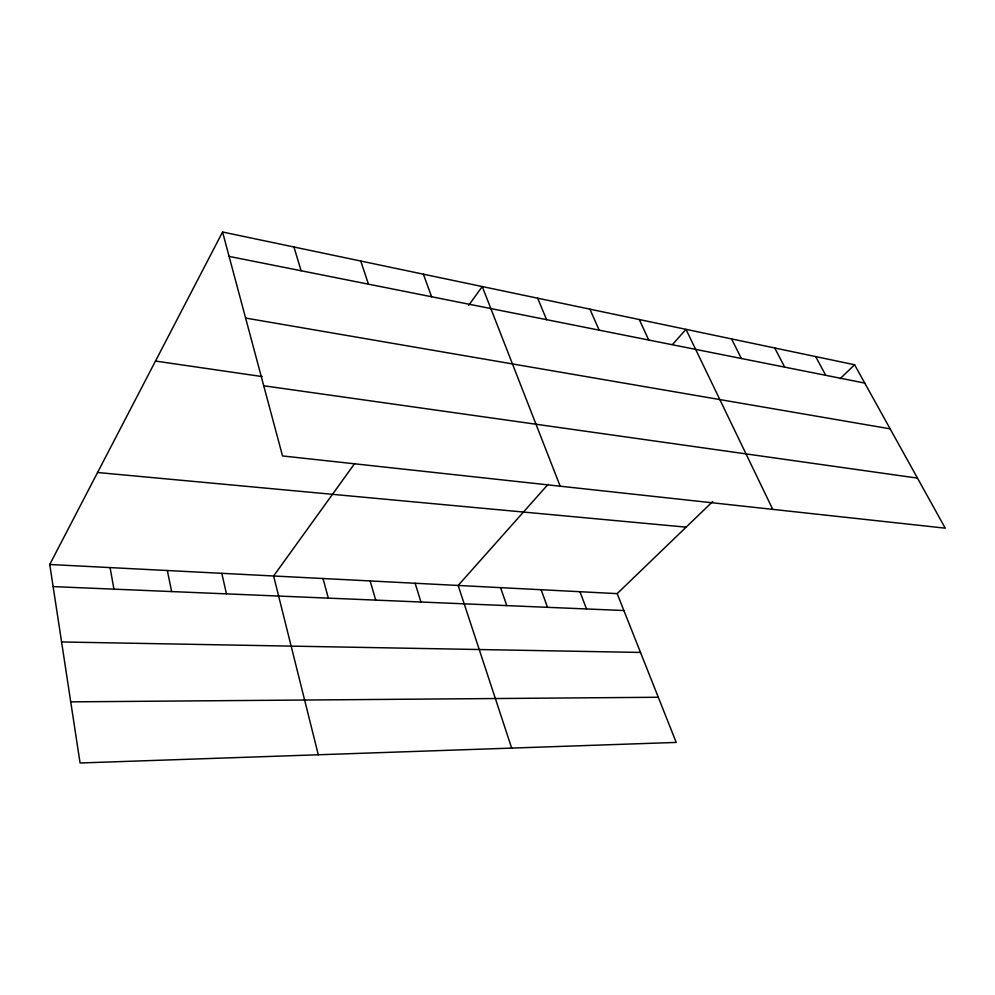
<?xml version="1.0" encoding="UTF-8"?>
<svg xmlns="http://www.w3.org/2000/svg" width="995" height="995" viewBox="0 0 995 995"><rect width="100%" height="100%" fill="white"/><g stroke="black" fill="none" stroke-linecap="round" stroke-linejoin="round"><path stroke-width="1.49" d="M49.75 564.488L617.174 593.629L676.214 742.419L80.073 762.991L49.75 564.488L222.569 232.009L854.581 364.755L945.25 528.171L282.53 455.946L222.569 232.009M354.68 463.533L273.625 575.981L318.288 754.77M468.744 305.278L482.252 286.548L560.185 486.207M548.158 484.279L458.148 585.458L511.666 748.091M672.558 344.444L685.99 329.345L772.742 509.365M617.174 593.629L712.731 501.505M840.116 378.697L854.581 364.755M70.732 701.861L658.304 697.259M61.59 641.962L640.519 652.446M53.133 586.602L623.877 610.52M97.56 472.513L686.127 527.151M263.737 385.774L917.477 478.122M155.494 361.061L262.183 376.583M245.616 318.064L890.139 428.845M229.099 256.399L864.754 383.087M815.664 356.583L825.75 375.314M774.719 347.976L784.682 367.13M731.549 338.909L741.375 358.498M639.275 319.532L648.74 340.041M589.911 309.159L599.139 330.153M537.661 298.189L546.591 319.681M579.948 591.714L586.515 608.952M541.106 589.724L547.524 607.323M423.385 274.185L431.581 296.759M500.547 587.635L506.791 605.607M360.75 261.038L368.473 284.184M415.126 583.257L420.96 602.012M293.948 247.009L301.124 270.764M370.128 580.943L375.712 600.122M323.002 578.518L328.325 598.132M221.798 573.319L226.474 593.866M167.347 570.533L171.637 591.565M110.072 567.585L113.94 589.152"/></g></svg>
